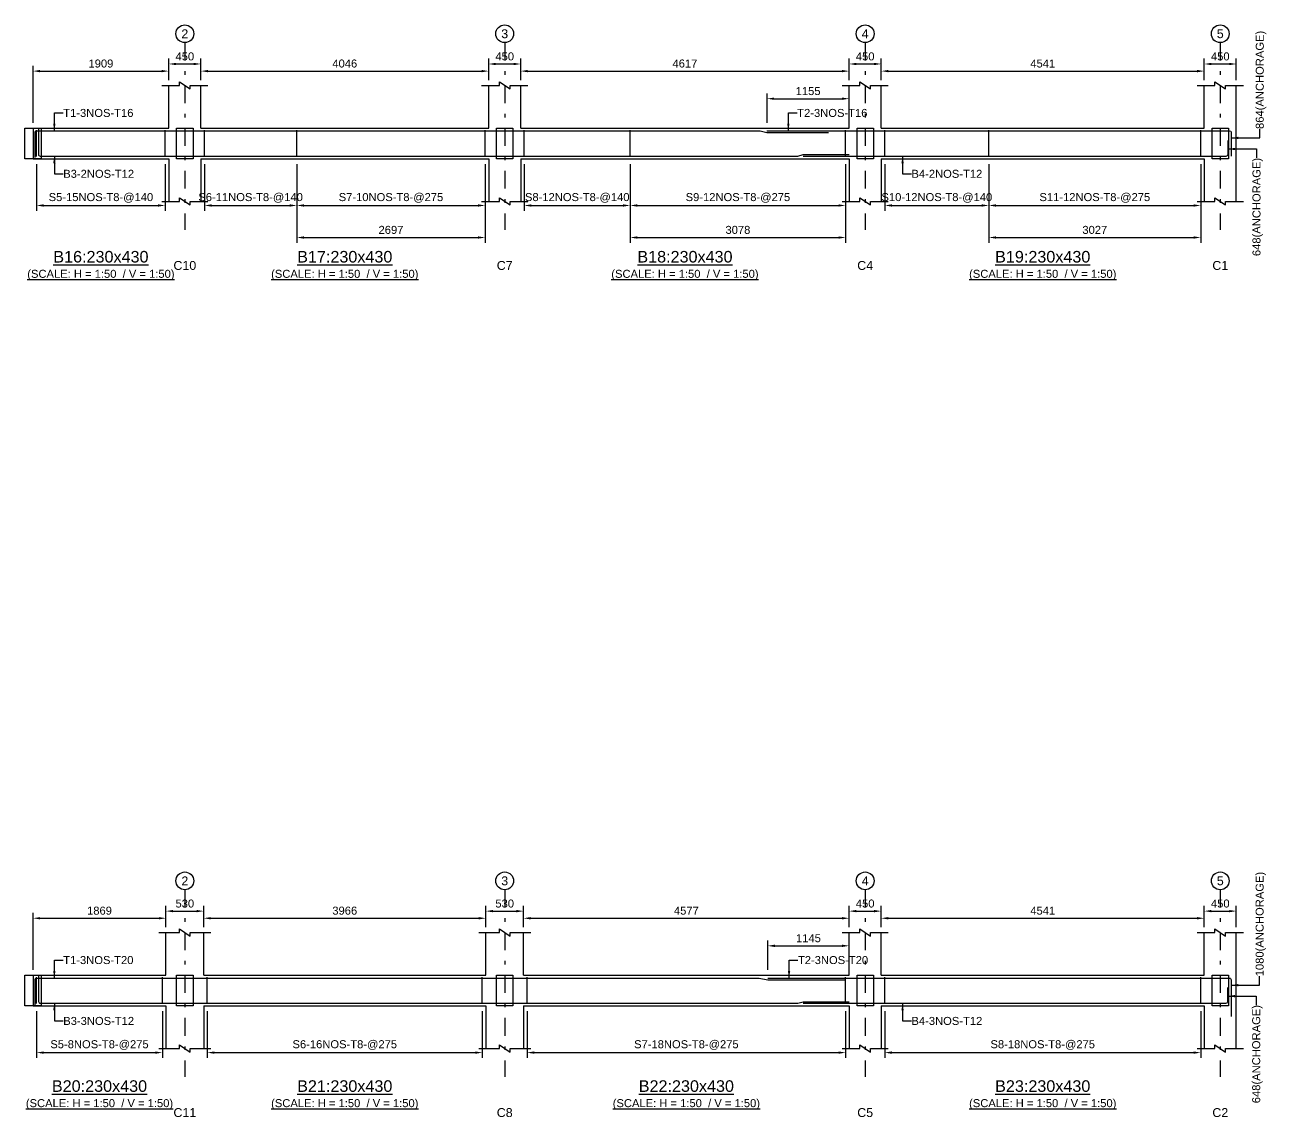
# Model space of a CAD drawing. Header units: inches. Extents: x -828 to 82836, y -182800 to 1700.
# Drawn here: x -230 to 34666, y -128789 to -98100 of the extents above; entities that cross this region are included whole.
import ezdxf
from ezdxf.enums import TextEntityAlignment as Align

# ---------------------------------------------------------------- set-up
doc = ezdxf.new("R2010")
doc.units = ezdxf.units.IN
doc.header["$LTSCALE"] = 1000
doc.header["$MEASUREMENT"] = 0
doc.linetypes.add('SCCenter', pattern=[1.2, 0.5, -0.3, 0.1, -0.3])
doc.linetypes.add('SCHidden', pattern=[0.2, 0.1, -0.1])
for name, color, linetype in [('Concrete Line', 2, 'Continuous'), ('Cut Line', 31, 'Continuous'), ('Dimension', 31, 'Continuous'), ('Grid', 8, 'Continuous'), ('Labels', 4, 'Continuous'), ('Labels_Support', 4, 'Continuous'), ('Link', 225, 'Continuous'), ('Reinforcement', 4, 'Continuous'), ('Text', 31, 'Continuous')]:
    doc.layers.add(name, color=color, linetype=linetype)
doc.styles.add('SC-SansSerif', font='SansSerif')
doc.styles.get("Standard").update_dxf_attribs({"font": 'txt.shx'})
doc.dimstyles.new('SCBBSDimStyl', dxfattribs={"dimtxt": 225, "dimasz": 200, "dimexe": 150, "dimexo": 150, "dimgap": 100, "dimtad": 1, "dimtoh": 1, "dimdec": 0, "dimzin": 0, "dimdsep": 46, "dimtxsty": 'SC-SansSerif', "dimcen": 0.09, "dimclrd": 8, "dimclre": 8, "dimclrt": 31, "dimadec": 0, "dimazin": 0, "dimtfac": 1, "dimtdec": 0, "dimtix": 1, "dimtofl": 0, "dimtmove": 0, "dimatfit": 3, "dimfxl": 1, "dimtolj": 1, "dimtzin": 0, "dimarcsym": 0})
doc.dimstyles.get("Standard").update_dxf_attribs({"dimtxt": 0.18, "dimasz": 200, "dimexe": 0.18, "dimexo": 0.0625, "dimgap": 0.09, "dimtad": 0, "dimtih": 1, "dimtoh": 1, "dimdec": 4, "dimzin": 0, "dimdsep": 46, "dimtxsty": 'Standard', "dimcen": 0.09, "dimadec": 0, "dimazin": 0, "dimtfac": 1, "dimtdec": 4, "dimtofl": 0, "dimtmove": 0, "dimatfit": 3, "dimfxl": 1, "dimtolj": 1, "dimtzin": 0, "dimarcsym": 0})

# ---------------------------------------------------------------- blocks, each defined once
blk = doc.blocks.new('*D57')
at = {"color": 8, "linetype": 'ByBlock', "lineweight": -2}
for p, q in [((100, -102010), (100, -103325)), ((3718, -102010), (3718, -103325)), ((300, -103175), (3518, -103175))]:
    blk.add_line(p, q, dxfattribs=at)
at = {"color": 8}
for points in [[(100, -103175), (300, -103142), (300, -103208)], [(3718, -103175), (3518, -103208), (3518, -103142)]]:
    blk.add_solid(points, dxfattribs=at)
at = {"layer": 'DEFPOINTS', "color": 31}
for p in [(100, -101860), (3718, -101860), (100, -103175)]:
    blk.add_point(p, dxfattribs=at)
at = {"color": 31, "insert": (1909, -102962), "char_height": 225, "attachment_point": 5, "style": 'SC-SansSerif'}
blk.add_mtext('\\A1;S5-15NOS-T8-@140', dxfattribs=at)
blk = doc.blocks.new('*D58')
at = {"color": 8, "linetype": 'ByBlock', "lineweight": -2}
for p, q in [((4818, -102010), (4818, -103325)), ((7415, -102010), (7415, -103325)), ((5018, -103175), (7215, -103175))]:
    blk.add_line(p, q, dxfattribs=at)
at = {"color": 8}
for points in [[(4818, -103175), (5018, -103142), (5018, -103208)], [(7415, -103175), (7215, -103208), (7215, -103142)]]:
    blk.add_solid(points, dxfattribs=at)
at = {"layer": 'DEFPOINTS', "color": 31}
for p in [(4818, -101860), (7415, -101860), (4818, -103175)]:
    blk.add_point(p, dxfattribs=at)
at = {"color": 31, "insert": (6117, -102962), "char_height": 225, "attachment_point": 5, "style": 'SC-SansSerif'}
blk.add_mtext('\\A1;S6-11NOS-T8-@140', dxfattribs=at)
blk = doc.blocks.new('*D59')
at = {"color": 8, "linetype": 'ByBlock', "lineweight": -2}
for p, q in [((7415, -102010), (7415, -103325)), ((12710, -102010), (12710, -103325)), ((7615, -103175), (12510, -103175))]:
    blk.add_line(p, q, dxfattribs=at)
at = {"color": 8}
for points in [[(7415, -103175), (7615, -103142), (7615, -103208)], [(12710, -103175), (12510, -103208), (12510, -103142)]]:
    blk.add_solid(points, dxfattribs=at)
at = {"layer": 'DEFPOINTS', "color": 31}
for p in [(7415, -101860), (12710, -101860), (7415, -103175)]:
    blk.add_point(p, dxfattribs=at)
at = {"color": 31, "insert": (10063, -102962), "char_height": 225, "attachment_point": 5, "style": 'SC-SansSerif'}
blk.add_mtext('\\A1;S7-10NOS-T8-@275', dxfattribs=at)
blk = doc.blocks.new('*D60')
at = {"color": 8, "linetype": 'ByBlock', "lineweight": -2}
for p, q in [((7415, -102010), (7415, -104225)), ((12710, -102010), (12710, -104225)), ((7615, -104075), (12510, -104075))]:
    blk.add_line(p, q, dxfattribs=at)
at = {"color": 8}
for points in [[(7415, -104075), (7615, -104042), (7615, -104108)], [(12710, -104075), (12510, -104108), (12510, -104042)]]:
    blk.add_solid(points, dxfattribs=at)
at = {"layer": 'DEFPOINTS', "color": 31}
for p in [(7415, -101860), (12710, -101860), (7415, -104075)]:
    blk.add_point(p, dxfattribs=at)
at = {"color": 31, "insert": (10063, -103862), "char_height": 225, "attachment_point": 5, "style": 'SC-SansSerif'}
blk.add_mtext('\\A1;2697', dxfattribs=at)
blk = doc.blocks.new('*D61')
at = {"color": 8, "linetype": 'ByBlock', "lineweight": -2}
for p, q in [((13810, -102010), (13810, -103325)), ((16788, -102010), (16788, -103325)), ((14010, -103175), (16588, -103175))]:
    blk.add_line(p, q, dxfattribs=at)
at = {"color": 8}
for points in [[(13810, -103175), (14010, -103142), (14010, -103208)], [(16788, -103175), (16588, -103208), (16588, -103142)]]:
    blk.add_solid(points, dxfattribs=at)
at = {"layer": 'DEFPOINTS', "color": 31}
for p in [(13810, -101860), (16788, -101860), (13810, -103175)]:
    blk.add_point(p, dxfattribs=at)
at = {"color": 31, "insert": (15299, -102962), "char_height": 225, "attachment_point": 5, "style": 'SC-SansSerif'}
blk.add_mtext('\\A1;S8-12NOS-T8-@140', dxfattribs=at)
blk = doc.blocks.new('*D62')
at = {"color": 8, "linetype": 'ByBlock', "lineweight": -2}
for p, q in [((16788, -102010), (16788, -103325)), ((22844, -102010), (22844, -103325)), ((16988, -103175), (22644, -103175))]:
    blk.add_line(p, q, dxfattribs=at)
at = {"color": 8}
for points in [[(16788, -103175), (16988, -103142), (16988, -103208)], [(22844, -103175), (22644, -103208), (22644, -103142)]]:
    blk.add_solid(points, dxfattribs=at)
at = {"layer": 'DEFPOINTS', "color": 31}
for p in [(16788, -101860), (22844, -101860), (16788, -103175)]:
    blk.add_point(p, dxfattribs=at)
at = {"color": 31, "insert": (19816, -102962), "char_height": 225, "attachment_point": 5, "style": 'SC-SansSerif'}
blk.add_mtext('\\A1;S9-12NOS-T8-@275', dxfattribs=at)
blk = doc.blocks.new('*D63')
at = {"color": 8, "linetype": 'ByBlock', "lineweight": -2}
for p, q in [((16788, -102010), (16788, -104225)), ((22844, -102010), (22844, -104225)), ((16988, -104075), (22644, -104075))]:
    blk.add_line(p, q, dxfattribs=at)
at = {"color": 8}
for points in [[(16788, -104075), (16988, -104042), (16988, -104108)], [(22844, -104075), (22644, -104108), (22644, -104042)]]:
    blk.add_solid(points, dxfattribs=at)
at = {"layer": 'DEFPOINTS', "color": 31}
for p in [(16788, -101860), (22844, -101860), (16788, -104075)]:
    blk.add_point(p, dxfattribs=at)
at = {"color": 31, "insert": (19816, -103862), "char_height": 225, "attachment_point": 5, "style": 'SC-SansSerif'}
blk.add_mtext('\\A1;3078', dxfattribs=at)
blk = doc.blocks.new('*D64')
at = {"color": 8, "linetype": 'ByBlock', "lineweight": -2}
for p, q in [((23944, -102010), (23944, -103325)), ((26871, -102010), (26871, -103325)), ((24144, -103175), (26671, -103175))]:
    blk.add_line(p, q, dxfattribs=at)
at = {"color": 8}
for points in [[(23944, -103175), (24144, -103142), (24144, -103208)], [(26871, -103175), (26671, -103208), (26671, -103142)]]:
    blk.add_solid(points, dxfattribs=at)
at = {"layer": 'DEFPOINTS', "color": 31}
for p in [(23944, -101860), (26871, -101860), (23944, -103175)]:
    blk.add_point(p, dxfattribs=at)
at = {"color": 31, "insert": (25408, -102962), "char_height": 225, "attachment_point": 5, "style": 'SC-SansSerif'}
blk.add_mtext('\\A1;S10-12NOS-T8-@140', dxfattribs=at)
blk = doc.blocks.new('*D65')
at = {"color": 8, "linetype": 'ByBlock', "lineweight": -2}
for p, q in [((26871, -102010), (26871, -103325)), ((32826, -102010), (32826, -103325)), ((27071, -103175), (32626, -103175))]:
    blk.add_line(p, q, dxfattribs=at)
at = {"color": 8}
for points in [[(26871, -103175), (27071, -103142), (27071, -103208)], [(32826, -103175), (32626, -103208), (32626, -103142)]]:
    blk.add_solid(points, dxfattribs=at)
at = {"layer": 'DEFPOINTS', "color": 31}
for p in [(26871, -101860), (32826, -101860), (26871, -103175)]:
    blk.add_point(p, dxfattribs=at)
at = {"color": 31, "insert": (29849, -102962), "char_height": 225, "attachment_point": 5, "style": 'SC-SansSerif'}
blk.add_mtext('\\A1;S11-12NOS-T8-@275', dxfattribs=at)
blk = doc.blocks.new('*D66')
at = {"color": 8, "linetype": 'ByBlock', "lineweight": -2}
for p, q in [((26871, -102010), (26871, -104225)), ((32826, -102010), (32826, -104225)), ((27071, -104075), (32626, -104075))]:
    blk.add_line(p, q, dxfattribs=at)
at = {"color": 8}
for points in [[(26871, -104075), (27071, -104042), (27071, -104108)], [(32826, -104075), (32626, -104108), (32626, -104042)]]:
    blk.add_solid(points, dxfattribs=at)
at = {"layer": 'DEFPOINTS', "color": 31}
for p in [(26871, -101860), (32826, -101860), (26871, -104075)]:
    blk.add_point(p, dxfattribs=at)
at = {"color": 31, "insert": (29849, -103862), "char_height": 225, "attachment_point": 5, "style": 'SC-SansSerif'}
blk.add_mtext('\\A1;3027', dxfattribs=at)
blk = doc.blocks.new('*D67')
at = {"color": 8, "linetype": 'ByBlock', "lineweight": -2}
for p, q in [((20634, -100850), (20634, -100025)), ((22944, -100850), (22944, -100025)), ((20834, -100175), (22744, -100175))]:
    blk.add_line(p, q, dxfattribs=at)
at = {"color": 8}
for points in [[(20634, -100175), (20834, -100142), (20834, -100208)], [(22944, -100175), (22744, -100208), (22744, -100142)]]:
    blk.add_solid(points, dxfattribs=at)
at = {"layer": 'DEFPOINTS', "color": 31}
for p in [(20634, -100175), (20634, -101000), (22944, -101000)]:
    blk.add_point(p, dxfattribs=at)
at = {"color": 31, "insert": (21789, -99962), "char_height": 225, "attachment_point": 5, "style": 'SC-SansSerif'}
blk.add_mtext('\\A1;1155', dxfattribs=at)
blk = doc.blocks.new('*D70')
at = {"color": 8, "linetype": 'ByBlock', "lineweight": -2}
for p, q in [((0, -100850), (0, -99250)), ((200, -99400), (3618, -99400)), ((3818, -99650), (3818, -99250))]:
    blk.add_line(p, q, dxfattribs=at)
at = {"color": 8}
for points in [[(0, -99400), (200, -99367), (200, -99433)], [(3818, -99400), (3618, -99433), (3618, -99367)]]:
    blk.add_solid(points, dxfattribs=at)
at = {"layer": 'DEFPOINTS', "color": 31}
for p in [(0, -99400), (3818, -99800), (0, -101000)]:
    blk.add_point(p, dxfattribs=at)
at = {"color": 31, "insert": (1909, -99188), "char_height": 225, "attachment_point": 5, "style": 'SC-SansSerif'}
blk.add_mtext('\\A1;1909', dxfattribs=at)
blk = doc.blocks.new('*D71')
at = {"color": 8, "linetype": 'ByBlock', "lineweight": -2}
for p, q in [((4718, -99650), (4718, -99250)), ((4918, -99400), (12610, -99400)), ((12810, -99650), (12810, -99250))]:
    blk.add_line(p, q, dxfattribs=at)
at = {"color": 8}
for points in [[(4718, -99400), (4918, -99367), (4918, -99433)], [(12810, -99400), (12610, -99433), (12610, -99367)]]:
    blk.add_solid(points, dxfattribs=at)
at = {"layer": 'DEFPOINTS', "color": 31}
for p in [(4718, -99400), (4718, -99800), (12810, -99800)]:
    blk.add_point(p, dxfattribs=at)
at = {"color": 31, "insert": (8764, -99188), "char_height": 225, "attachment_point": 5, "style": 'SC-SansSerif'}
blk.add_mtext('\\A1;4046', dxfattribs=at)
blk = doc.blocks.new('*D72')
at = {"color": 8, "linetype": 'ByBlock', "lineweight": -2}
for p, q in [((13710, -99650), (13710, -99250)), ((13910, -99400), (22744, -99400)), ((22944, -99650), (22944, -99250))]:
    blk.add_line(p, q, dxfattribs=at)
at = {"color": 8}
for points in [[(13710, -99400), (13910, -99367), (13910, -99433)], [(22944, -99400), (22744, -99433), (22744, -99367)]]:
    blk.add_solid(points, dxfattribs=at)
at = {"layer": 'DEFPOINTS', "color": 31}
for p in [(13710, -99400), (13710, -99800), (22944, -99800)]:
    blk.add_point(p, dxfattribs=at)
at = {"color": 31, "insert": (18327, -99188), "char_height": 225, "attachment_point": 5, "style": 'SC-SansSerif'}
blk.add_mtext('\\A1;4617', dxfattribs=at)
blk = doc.blocks.new('*D73')
at = {"color": 8, "linetype": 'ByBlock', "lineweight": -2}
for p, q in [((23844, -99650), (23844, -99250)), ((24044, -99400), (32726, -99400)), ((32926, -99650), (32926, -99250))]:
    blk.add_line(p, q, dxfattribs=at)
at = {"color": 8}
for points in [[(23844, -99400), (24044, -99367), (24044, -99433)], [(32926, -99400), (32726, -99433), (32726, -99367)]]:
    blk.add_solid(points, dxfattribs=at)
at = {"layer": 'DEFPOINTS', "color": 31}
for p in [(23844, -99400), (23844, -99800), (32926, -99800)]:
    blk.add_point(p, dxfattribs=at)
at = {"color": 31, "insert": (28385, -99188), "char_height": 225, "attachment_point": 5, "style": 'SC-SansSerif'}
blk.add_mtext('\\A1;4541', dxfattribs=at)
blk = doc.blocks.new('*D74')
at = {"color": 8, "linetype": 'ByBlock', "lineweight": -2}
for p, q in [((3818, -99650), (3818, -99050)), ((4718, -99650), (4718, -99050)), ((4018, -99200), (4518, -99200))]:
    blk.add_line(p, q, dxfattribs=at)
at = {"color": 8}
for points in [[(3818, -99200), (4018, -99167), (4018, -99233)], [(4718, -99200), (4518, -99233), (4518, -99167)]]:
    blk.add_solid(points, dxfattribs=at)
at = {"layer": 'DEFPOINTS', "color": 31}
for p in [(3818, -99200), (3818, -99800), (4718, -99800)]:
    blk.add_point(p, dxfattribs=at)
at = {"color": 31, "insert": (4268, -98988), "char_height": 225, "attachment_point": 5, "style": 'SC-SansSerif'}
blk.add_mtext('\\A1;450', dxfattribs=at)
blk = doc.blocks.new('*D75')
at = {"color": 8, "linetype": 'ByBlock', "lineweight": -2}
for p, q in [((12810, -99650), (12810, -99050)), ((13710, -99650), (13710, -99050)), ((13010, -99200), (13510, -99200))]:
    blk.add_line(p, q, dxfattribs=at)
at = {"color": 8}
for points in [[(12810, -99200), (13010, -99167), (13010, -99233)], [(13710, -99200), (13510, -99233), (13510, -99167)]]:
    blk.add_solid(points, dxfattribs=at)
at = {"layer": 'DEFPOINTS', "color": 31}
for p in [(12810, -99200), (12810, -99800), (13710, -99800)]:
    blk.add_point(p, dxfattribs=at)
at = {"color": 31, "insert": (13260, -98988), "char_height": 225, "attachment_point": 5, "style": 'SC-SansSerif'}
blk.add_mtext('\\A1;450', dxfattribs=at)
blk = doc.blocks.new('*D76')
at = {"color": 8, "linetype": 'ByBlock', "lineweight": -2}
for p, q in [((22944, -99650), (22944, -99050)), ((23844, -99650), (23844, -99050)), ((23144, -99200), (23644, -99200))]:
    blk.add_line(p, q, dxfattribs=at)
at = {"color": 8}
for points in [[(22944, -99200), (23144, -99167), (23144, -99233)], [(23844, -99200), (23644, -99233), (23644, -99167)]]:
    blk.add_solid(points, dxfattribs=at)
at = {"layer": 'DEFPOINTS', "color": 31}
for p in [(22944, -99200), (22944, -99800), (23844, -99800)]:
    blk.add_point(p, dxfattribs=at)
at = {"color": 31, "insert": (23394, -98988), "char_height": 225, "attachment_point": 5, "style": 'SC-SansSerif'}
blk.add_mtext('\\A1;450', dxfattribs=at)
blk = doc.blocks.new('*D77')
at = {"color": 8, "linetype": 'ByBlock', "lineweight": -2}
for p, q in [((32926, -99650), (32926, -99050)), ((33826, -99650), (33826, -99050)), ((33126, -99200), (33626, -99200))]:
    blk.add_line(p, q, dxfattribs=at)
at = {"color": 8}
for points in [[(32926, -99200), (33126, -99167), (33126, -99233)], [(33826, -99200), (33626, -99233), (33626, -99167)]]:
    blk.add_solid(points, dxfattribs=at)
at = {"layer": 'DEFPOINTS', "color": 31}
for p in [(32926, -99200), (32926, -99800), (33826, -99800)]:
    blk.add_point(p, dxfattribs=at)
at = {"color": 31, "insert": (33376, -98988), "char_height": 225, "attachment_point": 5, "style": 'SC-SansSerif'}
blk.add_mtext('\\A1;450', dxfattribs=at)
blk = doc.blocks.new('*D78')
at = {"color": 8, "linetype": 'ByBlock', "lineweight": -2}
for p, q in [((100, -125810), (100, -127125)), ((3638, -125810), (3638, -127125)), ((300, -126975), (3438, -126975))]:
    blk.add_line(p, q, dxfattribs=at)
at = {"color": 8}
for points in [[(100, -126975), (300, -126942), (300, -127008)], [(3638, -126975), (3438, -127008), (3438, -126942)]]:
    blk.add_solid(points, dxfattribs=at)
at = {"layer": 'DEFPOINTS', "color": 31}
for p in [(100, -125660), (3638, -125660), (100, -126975)]:
    blk.add_point(p, dxfattribs=at)
at = {"color": 31, "insert": (1869, -126762), "char_height": 225, "attachment_point": 5, "style": 'SC-SansSerif'}
blk.add_mtext('\\A1;S5-8NOS-T8-@275', dxfattribs=at)
blk = doc.blocks.new('*D79')
at = {"color": 8, "linetype": 'ByBlock', "lineweight": -2}
for p, q in [((4898, -125810), (4898, -127125)), ((12630, -125810), (12630, -127125)), ((5098, -126975), (12430, -126975))]:
    blk.add_line(p, q, dxfattribs=at)
at = {"color": 8}
for points in [[(4898, -126975), (5098, -126942), (5098, -127008)], [(12630, -126975), (12430, -127008), (12430, -126942)]]:
    blk.add_solid(points, dxfattribs=at)
at = {"layer": 'DEFPOINTS', "color": 31}
for p in [(4898, -125660), (12630, -125660), (4898, -126975)]:
    blk.add_point(p, dxfattribs=at)
at = {"color": 31, "insert": (8764, -126762), "char_height": 225, "attachment_point": 5, "style": 'SC-SansSerif'}
blk.add_mtext('\\A1;S6-16NOS-T8-@275', dxfattribs=at)
blk = doc.blocks.new('*D80')
at = {"color": 8, "linetype": 'ByBlock', "lineweight": -2}
for p, q in [((13890, -125810), (13890, -127125)), ((22844, -125810), (22844, -127125)), ((14090, -126975), (22644, -126975))]:
    blk.add_line(p, q, dxfattribs=at)
at = {"color": 8}
for points in [[(13890, -126975), (14090, -126942), (14090, -127008)], [(22844, -126975), (22644, -127008), (22644, -126942)]]:
    blk.add_solid(points, dxfattribs=at)
at = {"layer": 'DEFPOINTS', "color": 31}
for p in [(13890, -125660), (22844, -125660), (13890, -126975)]:
    blk.add_point(p, dxfattribs=at)
at = {"color": 31, "insert": (18367, -126762), "char_height": 225, "attachment_point": 5, "style": 'SC-SansSerif'}
blk.add_mtext('\\A1;S7-18NOS-T8-@275', dxfattribs=at)
blk = doc.blocks.new('*D81')
at = {"color": 8, "linetype": 'ByBlock', "lineweight": -2}
for p, q in [((23944, -125810), (23944, -127125)), ((32826, -125810), (32826, -127125)), ((24144, -126975), (32626, -126975))]:
    blk.add_line(p, q, dxfattribs=at)
at = {"color": 8}
for points in [[(23944, -126975), (24144, -126942), (24144, -127008)], [(32826, -126975), (32626, -127008), (32626, -126942)]]:
    blk.add_solid(points, dxfattribs=at)
at = {"layer": 'DEFPOINTS', "color": 31}
for p in [(23944, -125660), (32826, -125660), (23944, -126975)]:
    blk.add_point(p, dxfattribs=at)
at = {"color": 31, "insert": (28385, -126762), "char_height": 225, "attachment_point": 5, "style": 'SC-SansSerif'}
blk.add_mtext('\\A1;S8-18NOS-T8-@275', dxfattribs=at)
blk = doc.blocks.new('*D82')
at = {"color": 8, "linetype": 'ByBlock', "lineweight": -2}
for p, q in [((20654, -124650), (20654, -123825)), ((22944, -124650), (22944, -123825)), ((20854, -123975), (22744, -123975))]:
    blk.add_line(p, q, dxfattribs=at)
at = {"color": 8}
for points in [[(20654, -123975), (20854, -123942), (20854, -124008)], [(22944, -123975), (22744, -124008), (22744, -123942)]]:
    blk.add_solid(points, dxfattribs=at)
at = {"layer": 'DEFPOINTS', "color": 31}
for p in [(20654, -123975), (20654, -124800), (22944, -124800)]:
    blk.add_point(p, dxfattribs=at)
at = {"color": 31, "insert": (21799, -123762), "char_height": 225, "attachment_point": 5, "style": 'SC-SansSerif'}
blk.add_mtext('\\A1;1145', dxfattribs=at)
blk = doc.blocks.new('*D85')
at = {"color": 8, "linetype": 'ByBlock', "lineweight": -2}
for p, q in [((0, -124650), (0, -123050)), ((3738, -123450), (3738, -123050)), ((200, -123200), (3538, -123200))]:
    blk.add_line(p, q, dxfattribs=at)
at = {"color": 8}
for points in [[(0, -123200), (200, -123167), (200, -123233)], [(3738, -123200), (3538, -123233), (3538, -123167)]]:
    blk.add_solid(points, dxfattribs=at)
at = {"layer": 'DEFPOINTS', "color": 31}
for p in [(0, -123200), (3738, -123600), (0, -124800)]:
    blk.add_point(p, dxfattribs=at)
at = {"color": 31, "insert": (1869, -122988), "char_height": 225, "attachment_point": 5, "style": 'SC-SansSerif'}
blk.add_mtext('\\A1;1869', dxfattribs=at)
blk = doc.blocks.new('*D86')
at = {"color": 8, "linetype": 'ByBlock', "lineweight": -2}
for p, q in [((4798, -123450), (4798, -123050)), ((12730, -123450), (12730, -123050)), ((4998, -123200), (12530, -123200))]:
    blk.add_line(p, q, dxfattribs=at)
at = {"color": 8}
for points in [[(4798, -123200), (4998, -123167), (4998, -123233)], [(12730, -123200), (12530, -123233), (12530, -123167)]]:
    blk.add_solid(points, dxfattribs=at)
at = {"layer": 'DEFPOINTS', "color": 31}
for p in [(4798, -123200), (4798, -123600), (12730, -123600)]:
    blk.add_point(p, dxfattribs=at)
at = {"color": 31, "insert": (8764, -122988), "char_height": 225, "attachment_point": 5, "style": 'SC-SansSerif'}
blk.add_mtext('\\A1;3966', dxfattribs=at)
blk = doc.blocks.new('*D87')
at = {"color": 8, "linetype": 'ByBlock', "lineweight": -2}
for p, q in [((13790, -123450), (13790, -123050)), ((22944, -123450), (22944, -123050)), ((13990, -123200), (22744, -123200))]:
    blk.add_line(p, q, dxfattribs=at)
at = {"color": 8}
for points in [[(13790, -123200), (13990, -123167), (13990, -123233)], [(22944, -123200), (22744, -123233), (22744, -123167)]]:
    blk.add_solid(points, dxfattribs=at)
at = {"layer": 'DEFPOINTS', "color": 31}
for p in [(13790, -123200), (13790, -123600), (22944, -123600)]:
    blk.add_point(p, dxfattribs=at)
at = {"color": 31, "insert": (18367, -122988), "char_height": 225, "attachment_point": 5, "style": 'SC-SansSerif'}
blk.add_mtext('\\A1;4577', dxfattribs=at)
blk = doc.blocks.new('*D88')
at = {"color": 8, "linetype": 'ByBlock', "lineweight": -2}
for p, q in [((23844, -123450), (23844, -123050)), ((32926, -123450), (32926, -123050)), ((24044, -123200), (32726, -123200))]:
    blk.add_line(p, q, dxfattribs=at)
at = {"color": 8}
for points in [[(23844, -123200), (24044, -123167), (24044, -123233)], [(32926, -123200), (32726, -123233), (32726, -123167)]]:
    blk.add_solid(points, dxfattribs=at)
at = {"layer": 'DEFPOINTS', "color": 31}
for p in [(23844, -123200), (23844, -123600), (32926, -123600)]:
    blk.add_point(p, dxfattribs=at)
at = {"color": 31, "insert": (28385, -122988), "char_height": 225, "attachment_point": 5, "style": 'SC-SansSerif'}
blk.add_mtext('\\A1;4541', dxfattribs=at)
blk = doc.blocks.new('*D89')
at = {"color": 8, "linetype": 'ByBlock', "lineweight": -2}
for p, q in [((3738, -123450), (3738, -122850)), ((3938, -123000), (4598, -123000)), ((4798, -123450), (4798, -122850))]:
    blk.add_line(p, q, dxfattribs=at)
at = {"color": 8}
for points in [[(3738, -123000), (3938, -122967), (3938, -123033)], [(4798, -123000), (4598, -123033), (4598, -122967)]]:
    blk.add_solid(points, dxfattribs=at)
at = {"layer": 'DEFPOINTS', "color": 31}
for p in [(3738, -123000), (3738, -123600), (4798, -123600)]:
    blk.add_point(p, dxfattribs=at)
at = {"color": 31, "insert": (4268, -122788), "char_height": 225, "attachment_point": 5, "style": 'SC-SansSerif'}
blk.add_mtext('\\A1;530', dxfattribs=at)
blk = doc.blocks.new('*D90')
at = {"color": 8, "linetype": 'ByBlock', "lineweight": -2}
for p, q in [((12730, -123450), (12730, -122850)), ((12930, -123000), (13590, -123000)), ((13790, -123450), (13790, -122850))]:
    blk.add_line(p, q, dxfattribs=at)
at = {"color": 8}
for points in [[(12730, -123000), (12930, -122967), (12930, -123033)], [(13790, -123000), (13590, -123033), (13590, -122967)]]:
    blk.add_solid(points, dxfattribs=at)
at = {"layer": 'DEFPOINTS', "color": 31}
for p in [(12730, -123000), (12730, -123600), (13790, -123600)]:
    blk.add_point(p, dxfattribs=at)
at = {"color": 31, "insert": (13260, -122788), "char_height": 225, "attachment_point": 5, "style": 'SC-SansSerif'}
blk.add_mtext('\\A1;530', dxfattribs=at)
blk = doc.blocks.new('*D91')
at = {"color": 8, "linetype": 'ByBlock', "lineweight": -2}
for p, q in [((22944, -123450), (22944, -122850)), ((23144, -123000), (23644, -123000)), ((23844, -123450), (23844, -122850))]:
    blk.add_line(p, q, dxfattribs=at)
at = {"color": 8}
for points in [[(22944, -123000), (23144, -122967), (23144, -123033)], [(23844, -123000), (23644, -123033), (23644, -122967)]]:
    blk.add_solid(points, dxfattribs=at)
at = {"layer": 'DEFPOINTS', "color": 31}
for p in [(22944, -123000), (22944, -123600), (23844, -123600)]:
    blk.add_point(p, dxfattribs=at)
at = {"color": 31, "insert": (23394, -122788), "char_height": 225, "attachment_point": 5, "style": 'SC-SansSerif'}
blk.add_mtext('\\A1;450', dxfattribs=at)
blk = doc.blocks.new('*D92')
at = {"color": 8, "linetype": 'ByBlock', "lineweight": -2}
for p, q in [((32926, -123450), (32926, -122850)), ((33126, -123000), (33626, -123000)), ((33826, -123450), (33826, -122850))]:
    blk.add_line(p, q, dxfattribs=at)
at = {"color": 8}
for points in [[(32926, -123000), (33126, -122967), (33126, -123033)], [(33826, -123000), (33626, -123033), (33626, -122967)]]:
    blk.add_solid(points, dxfattribs=at)
at = {"layer": 'DEFPOINTS', "color": 31}
for p in [(32926, -123000), (32926, -123600), (33826, -123600)]:
    blk.add_point(p, dxfattribs=at)
at = {"color": 31, "insert": (33376, -122788), "char_height": 225, "attachment_point": 5, "style": 'SC-SansSerif'}
blk.add_mtext('\\A1;450', dxfattribs=at)

msp = doc.modelspace()

# ---------------------------------------------------------------- linework, layer by layer
at = {"layer": 'Concrete Line'}
for p, q in [((3818, -101000), (3818, -99800)), ((4718, -101000), (4718, -99800)), ((12810, -101000), (12810, -99800)), ((13710, -101000), (13710, -99800)), ((22944, -101000), (22944, -99800)), ((23844, -101000), (23844, -99800)), ((32926, -101000), (32926, -99800)), ((33826, -103060), (33826, -99800)), ((0, -101000), (0, -101860)), ((3818, -101860), (3818, -103060)), ((4718, -101860), (4718, -103060)), ((12810, -101860), (12810, -103060)), ((13710, -101860), (13710, -103060)), ((22944, -101860), (22944, -103060)), ((23844, -101860), (23844, -103060)), ((32926, -101860), (32926, -103060)), ((3738, -124800), (3738, -123600)), ((4798, -124800), (4798, -123600)), ((12730, -124800), (12730, -123600)), ((13790, -124800), (13790, -123600)), ((22944, -124800), (22944, -123600)), ((23844, -124800), (23844, -123600)), ((32926, -124800), (32926, -123600)), ((33826, -126860), (33826, -123600)), ((0, -124800), (0, -125660)), ((3738, -125660), (3738, -126860)), ((4798, -125660), (4798, -126860)), ((12730, -125660), (12730, -126860)), ((13790, -125660), (13790, -126860)), ((22944, -125660), (22944, -126860)), ((23844, -125660), (23844, -126860)), ((32926, -125660), (32926, -126860))]:
    msp.add_line(p, q, dxfattribs=at)
for points in [[(-230, -101000), (230, -101000), (230, -101000), (230, -101860), (230, -101860), (-230, -101860), (-230, -101860), (-230, -101000)], [(4038, -101000), (4498, -101000), (4498, -101000), (4498, -101860), (4498, -101860), (4038, -101860), (4038, -101860), (4038, -101000)], [(13030, -101000), (13490, -101000), (13490, -101000), (13490, -101860), (13490, -101860), (13030, -101860), (13030, -101860), (13030, -101000)], [(23164, -101000), (23624, -101000), (23624, -101000), (23624, -101860), (23624, -101860), (23164, -101860), (23164, -101860), (23164, -101000)], [(33146, -101000), (33606, -101000), (33606, -101000), (33606, -101860), (33606, -101860), (33146, -101860), (33146, -101860), (33146, -101000)], [(-230, -124800), (230, -124800), (230, -124800), (230, -125660), (230, -125660), (-230, -125660), (-230, -125660), (-230, -124800)], [(4038, -124800), (4498, -124800), (4498, -124800), (4498, -125660), (4498, -125660), (4038, -125660), (4038, -125660), (4038, -124800)], [(13030, -124800), (13490, -124800), (13490, -124800), (13490, -125660), (13490, -125660), (13030, -125660), (13030, -125660), (13030, -124800)], [(23164, -124800), (23624, -124800), (23624, -124800), (23624, -125660), (23624, -125660), (23164, -125660), (23164, -125660), (23164, -124800)], [(33146, -124800), (33606, -124800), (33606, -124800), (33606, -125660), (33606, -125660), (33146, -125660), (33146, -125660), (33146, -124800)]]:
    msp.add_lwpolyline(points, close=True, dxfattribs=at)
for points in [[(0, -101000), (3818, -101000)], [(4718, -101000), (12810, -101000)], [(13710, -101000), (22944, -101000)], [(23844, -101000), (32926, -101000)], [(0, -101860), (3818, -101860)], [(4718, -101860), (12810, -101860)], [(13710, -101860), (22944, -101860)], [(23844, -101860), (32926, -101860)], [(0, -124800), (3738, -124800)], [(4798, -124800), (12730, -124800)], [(13790, -124800), (22944, -124800)], [(23844, -124800), (32926, -124800)], [(0, -125660), (3738, -125660)], [(4798, -125660), (12730, -125660)], [(13790, -125660), (22944, -125660)], [(23844, -125660), (32926, -125660)]]:
    msp.add_lwpolyline(points, dxfattribs=at)
at = {"layer": 'Concrete Line', "linetype": 'SCHidden'}
for points in [[(-230, -124800), (230, -124800), (230, -124800), (230, -125660), (230, -125660), (-230, -125660), (-230, -125660), (-230, -124800)], [(4038, -124800), (4498, -124800), (4498, -124800), (4498, -125660), (4498, -125660), (4038, -125660), (4038, -125660), (4038, -124800)], [(13030, -124800), (13490, -124800), (13490, -124800), (13490, -125660), (13490, -125660), (13030, -125660), (13030, -125660), (13030, -124800)], [(23164, -124800), (23624, -124800), (23624, -124800), (23624, -125660), (23624, -125660), (23164, -125660), (23164, -125660), (23164, -124800)], [(33146, -124800), (33606, -124800), (33606, -124800), (33606, -125660), (33606, -125660), (33146, -125660), (33146, -125660), (33146, -124800)]]:
    msp.add_lwpolyline(points, close=True, dxfattribs=at)
at = {"layer": 'Cut Line'}
for points in [[(3618, -99800), (4118, -99800), (4118, -99700), (4418, -99900), (4418, -99800), (4918, -99800)], [(12610, -99800), (13110, -99800), (13110, -99700), (13410, -99900), (13410, -99800), (13910, -99800)], [(22744, -99800), (23244, -99800), (23244, -99700), (23544, -99900), (23544, -99800), (24044, -99800)], [(32726, -99800), (33226, -99800), (33226, -99700), (33526, -99900), (33526, -99800), (34026, -99800)], [(3618, -103060), (4118, -103060), (4118, -102960), (4418, -103160), (4418, -103060), (4918, -103060)], [(12610, -103060), (13110, -103060), (13110, -102960), (13410, -103160), (13410, -103060), (13910, -103060)], [(22744, -103060), (23244, -103060), (23244, -102960), (23544, -103160), (23544, -103060), (24044, -103060)], [(32726, -103060), (33226, -103060), (33226, -102960), (33526, -103160), (33526, -103060), (34026, -103060)], [(3538, -123600), (4118, -123600), (4118, -123500), (4418, -123700), (4418, -123600), (4998, -123600)], [(12530, -123600), (13110, -123600), (13110, -123500), (13410, -123700), (13410, -123600), (13990, -123600)], [(22744, -123600), (23244, -123600), (23244, -123500), (23544, -123700), (23544, -123600), (24044, -123600)], [(32726, -123600), (33226, -123600), (33226, -123500), (33526, -123700), (33526, -123600), (34026, -123600)], [(3538, -126860), (4118, -126860), (4118, -126760), (4418, -126960), (4418, -126860), (4998, -126860)], [(12530, -126860), (13110, -126860), (13110, -126760), (13410, -126960), (13410, -126860), (13990, -126860)], [(22744, -126860), (23244, -126860), (23244, -126760), (23544, -126960), (23544, -126860), (24044, -126860)], [(32726, -126860), (33226, -126860), (33226, -126760), (33526, -126960), (33526, -126860), (34026, -126860)]]:
    msp.add_lwpolyline(points, dxfattribs=at)
at = {"layer": 'Grid', "linetype": 'SCCenter'}
for p, q in [((4268, -98600), (4268, -103860)), ((13260, -98600), (13260, -103860)), ((23394, -98600), (23394, -103860)), ((33376, -98600), (33376, -103860)), ((4268, -122400), (4268, -127660)), ((13260, -122400), (13260, -127660)), ((23394, -122400), (23394, -127660)), ((33376, -122400), (33376, -127660))]:
    msp.add_line(p, q, dxfattribs=at)
at = {"layer": 'Grid'}
for centre in [(4268, -98350), (13260, -98350), (23394, -98350), (33376, -98350), (4268, -122150), (13260, -122150), (23394, -122150), (33376, -122150)]:
    msp.add_circle(centre, 250, dxfattribs=at)
at = {"layer": 'Link'}
for p, q in [((100, -101800), (100, -101060)), ((3718, -101800), (3718, -101060)), ((4818, -101800), (4818, -101060)), ((7415.3, -101800), (7415.3, -101060)), ((12710, -101800), (12710, -101060)), ((13810, -101800), (13810, -101060)), ((16788, -101800), (16788, -101060)), ((22844, -101800), (22844, -101060)), ((23944, -101800), (23944, -101060)), ((26871.3, -101800), (26871.3, -101060)), ((32826, -101800), (32826, -101060)), ((100, -125600), (100, -124860)), ((3638, -125600), (3638, -124860)), ((4898, -125600), (4898, -124860)), ((12630, -125600), (12630, -124860)), ((13890, -125600), (13890, -124860)), ((22844, -125600), (22844, -124860)), ((23944, -125600), (23944, -124860)), ((32826, -125600), (32826, -124860))]:
    msp.add_line(p, q, dxfattribs=at)
at = {"layer": 'Reinforcement'}
for points in [[(60, -101830), (60, -101126, -0.4142136), (110, -101076), (20441.5, -101076), (20633.5, -101124), (22361.5, -101124)], [(152, -101030), (152, -101738, 0.4142136), (202, -101788), (21504.5, -101788), (21648.5, -101744), (22944.5, -101744)], [(20633.5, -101076), (33635, -101076, -0.4142135), (33685, -101126), (33685, -101788)], [(21648.5, -101788), (33544.8, -101788, 0.4142138), (33594.8, -101738), (33594.8, -101352)], [(60, -125630), (60, -124930, -0.4142136), (110, -124880), (20413.5, -124880), (20653.5, -124932), (22813.5, -124932)], [(156, -124830), (156, -125538, 0.4142136), (206, -125588), (21504.5, -125588), (21648.5, -125544), (22944.5, -125544)], [(20653.5, -124880), (33631, -124880, -0.4142138), (33681, -124930), (33681, -125964)], [(21648.5, -125588), (33536.8, -125588, 0.4142135), (33586.8, -125538), (33586.8, -125144)]]:
    msp.add_lwpolyline(points, format="xyb", dxfattribs=at)

# ---------------------------------------------------------------- texts
at = {"layer": 'Grid', "style": 'SC-SansSerif'}
for s, p in [('2', (4268, -98350)), ('3', (13260, -98350)), ('4', (23394, -98350)), ('5', (33376, -98350)), ('2', (4268, -122150)), ('3', (13260, -122150)), ('4', (23394, -122150)), ('5', (33376, -122150))]:
    msp.add_text(s, height=250, dxfattribs=at).set_placement(p, align=Align.MIDDLE)
at = {"layer": 'Labels', "style": 'SC-SansSerif'}
for s, p in [('%%uB16:230x430', (1909, -104875)), ('%%uB17:230x430', (8764, -104875)), ('%%uB18:230x430', (18327, -104875)), ('%%uB19:230x430', (28385, -104875)), ('%%uB20:230x430', (1869, -128175)), ('%%uB21:230x430', (8764, -128175)), ('%%uB22:230x430', (18367, -128175)), ('%%uB23:230x430', (28385, -128175))]:
    msp.add_text(s, height=325, dxfattribs=at).set_placement(p, align=Align.BOTTOM_CENTER)
at = {"layer": 'Labels_Support', "style": 'SC-SansSerif'}
for s, p in [('C10', (4268, -105060)), ('C7', (13260, -105060)), ('C4', (23394, -105060)), ('C1', (33376, -105060)), ('C11', (4268, -128860)), ('C8', (13260, -128860)), ('C5', (23394, -128860)), ('C2', (33376, -128860))]:
    msp.add_text(s, height=250, dxfattribs=at).set_placement(p, align=Align.BOTTOM_CENTER)
at = {"layer": 'Text', "style": 'SC-SansSerif'}
for s, p in [('864(ANCHORAGE)', (34486, -101026)), ('1080(ANCHORAGE)', (34482, -124830))]:
    msp.add_text(s, height=225, rotation=90, dxfattribs=at).set_placement(p, align=Align.MIDDLE_LEFT)
for s, p in [('T1-3NOS-T16', (850, -100575)), ('T2-3NOS-T16', (21483.5, -100575)), ('B3-2NOS-T12', (850, -102285)), ('B4-2NOS-T12', (24694.5, -102285)), ('T1-3NOS-T20', (850, -124375)), ('T2-3NOS-T20', (21503.5, -124375)), ('B3-3NOS-T12', (850, -126085)), ('B4-3NOS-T12', (24694.5, -126085))]:
    msp.add_text(s, height=225, dxfattribs=at).set_placement(p, align=Align.MIDDLE_LEFT)
for p in [(34394, -101838), (34386, -125638)]:
    msp.add_text('648(ANCHORAGE)', height=225, rotation=90, dxfattribs=at).set_placement(p, align=Align.MIDDLE_RIGHT)
for p in [(1909, -105275), (8764, -105275), (18327, -105275), (28385, -105275), (1869, -128575), (8764, -128575), (18367, -128575), (28385, -128575)]:
    msp.add_text('%%u(SCALE: H = 1:50  / V = 1:50)', height=225, dxfattribs=at).set_placement(p, align=Align.BOTTOM_CENTER)

# ---------------------------------------------------------------- dimensions: what is measured, and where the dimension line sits
at = {"layer": 'Dimension'}
for base, p1, p2, text, picture, middle in [((3818, -99400), (0, -101000), (3818, -99800), '1909', '*D70', (1909, -99400)), ((4718, -99200), (3818, -99800), (4718, -99800), '450', '*D74', (4268, -99200)), ((12810, -99400), (4718, -99800), (12810, -99800), '4046', '*D71', (8764, -99400)), ((13710, -99200), (12810, -99800), (13710, -99800), '450', '*D75', (13260, -99200)), ((22944, -99400), (13710, -99800), (22944, -99800), '4617', '*D72', (18327, -99400)), ((23844, -99200), (22944, -99800), (23844, -99800), '450', '*D76', (23394, -99200)), ((32926, -99400), (23844, -99800), (32926, -99800), '4541', '*D73', (28385, -99400)), ((33826, -99200), (32926, -99800), (33826, -99800), '450', '*D77', (33376, -99200)), ((22943.5, -100175), (20633.5, -101000), (22943.5, -101000), '1155', '*D67', (21788.5, -100175)), ((3718, -103175), (100, -101860), (3718, -101860), 'S5-15NOS-T8-@140', '*D57', (1909, -103175)), ((7415.3, -103175), (4818, -101860), (7415.3, -101860), 'S6-11NOS-T8-@140', '*D58', (6116.7, -103175)), ((12710, -103175), (7415.3, -101860), (12710, -101860), 'S7-10NOS-T8-@275', '*D59', (10062.7, -103175)), ((12710, -104075), (7415.3, -101860), (12710, -101860), '2697', '*D60', (10062.7, -104075)), ((16788, -103175), (13810, -101860), (16788, -101860), 'S8-12NOS-T8-@140', '*D61', (15299, -103175)), ((22844, -103175), (16788, -101860), (22844, -101860), 'S9-12NOS-T8-@275', '*D62', (19816, -103175)), ((22844, -104075), (16788, -101860), (22844, -101860), '3078', '*D63', (19816, -104075)), ((26871.3, -103175), (23944, -101860), (26871.3, -101860), 'S10-12NOS-T8-@140', '*D64', (25407.7, -103175)), ((32826, -103175), (26871.3, -101860), (32826, -101860), 'S11-12NOS-T8-@275', '*D65', (29848.7, -103175)), ((32826, -104075), (26871.3, -101860), (32826, -101860), '3027', '*D66', (29848.7, -104075)), ((4798, -123000), (3738, -123600), (4798, -123600), '530', '*D89', (4268, -123000)), ((13790, -123000), (12730, -123600), (13790, -123600), '530', '*D90', (13260, -123000)), ((23844, -123000), (22944, -123600), (23844, -123600), '450', '*D91', (23394, -123000)), ((33826, -123000), (32926, -123600), (33826, -123600), '450', '*D92', (33376, -123000)), ((3738, -123200), (0, -124800), (3738, -123600), '1869', '*D85', (1869, -123200)), ((12730, -123200), (4798, -123600), (12730, -123600), '3966', '*D86', (8764, -123200)), ((22944, -123200), (13790, -123600), (22944, -123600), '4577', '*D87', (18367, -123200)), ((32926, -123200), (23844, -123600), (32926, -123600), '4541', '*D88', (28385, -123200)), ((22943.5, -123975), (20653.5, -124800), (22943.5, -124800), '1145', '*D82', (21798.5, -123975)), ((3638, -126975), (100, -125660), (3638, -125660), 'S5-8NOS-T8-@275', '*D78', (1869, -126975)), ((12630, -126975), (4898, -125660), (12630, -125660), 'S6-16NOS-T8-@275', '*D79', (8764, -126975)), ((22844, -126975), (13890, -125660), (22844, -125660), 'S7-18NOS-T8-@275', '*D80', (18367, -126975)), ((32826, -126975), (23944, -125660), (32826, -125660), 'S8-18NOS-T8-@275', '*D81', (28385, -126975))]:
    dim = msp.add_linear_dim(base=base, p1=p1, p2=p2, text=text, dimstyle='SCBBSDimStyl', dxfattribs=at)
    dim.commit()
    dim.dimension.update_dxf_attribs({"geometry": picture, "text_midpoint": middle})

# ---------------------------------------------------------------- leaders
at = {"layer": 'Dimension', "color": 8}
for points in [[(600, -101076), (600, -100575), (850, -100575)], [(21233.5, -101076), (21233.5, -100575), (21483.5, -100575)], [(33686, -101276), (34486, -101276), (34486, -101026)], [(600, -101788), (600, -102285), (850, -102285)], [(24444.5, -101788), (24444.5, -102285), (24694.5, -102285)], [(33594, -101588), (34394, -101588), (34394, -101838)], [(600, -124880), (600, -124375), (850, -124375)], [(21253.5, -124880), (21253.5, -124375), (21503.5, -124375)], [(33682, -125080), (34482, -125080), (34482, -124830)], [(600, -125588), (600, -126085), (850, -126085)], [(24444.5, -125588), (24444.5, -126085), (24694.5, -126085)], [(33586, -125388), (34386, -125388), (34386, -125638)]]:
    msp.add_leader(points, dimstyle='Standard', dxfattribs=at)

doc.saveas('drawing.dxf')
